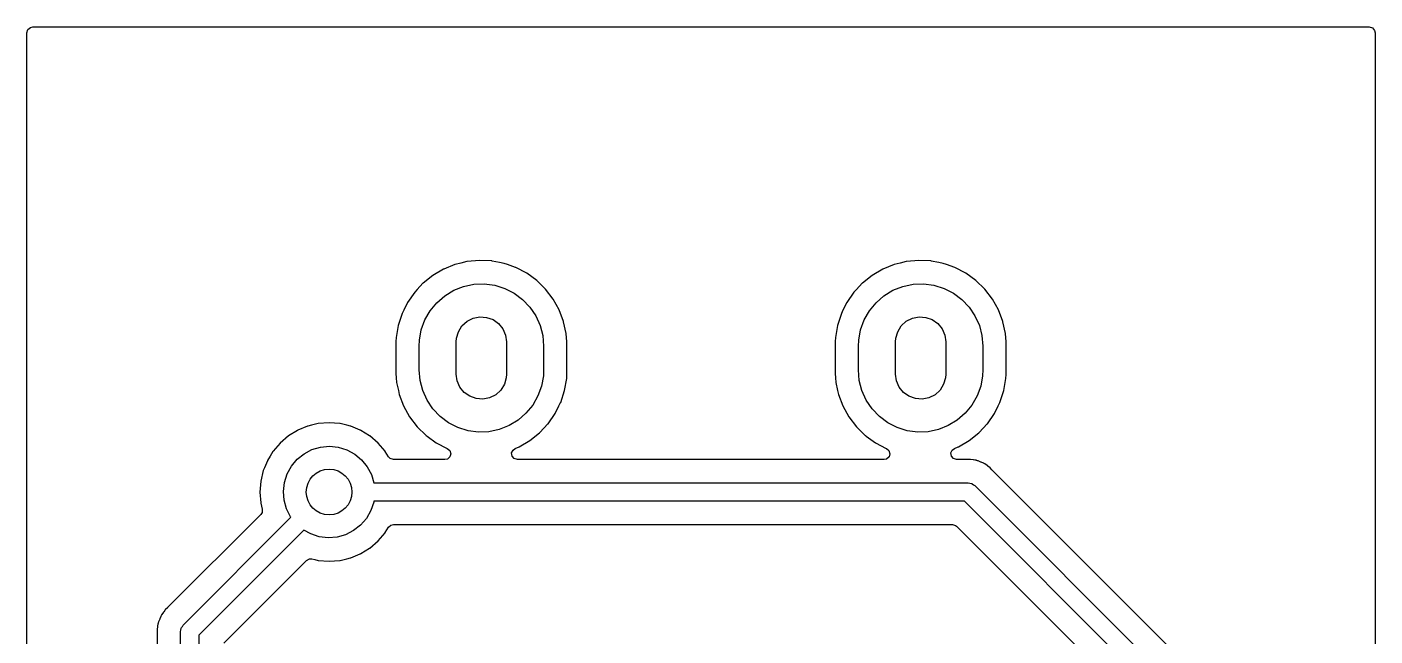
# Model space of a CAD drawing. Extents: x 87 to 116, y -228 to -39.
# Drawn here: x 86.87 to 116.33, y -51.91 to -38.61 of the extents above; entities that cross this region are included whole.
import ezdxf

# ---------------------------------------------------------------- set-up
doc = ezdxf.new("R2010")
doc.units = 0
doc.layers.add('BLACK', color=7, linetype='CONTINUOUS')

msp = doc.modelspace()

# ---------------------------------------------------------------- linework, layer by layer
at = {"layer": 'BLACK', "linetype": 'CONTINUOUS'}
for p, q in [((86.8685, -38.7345), (86.8885, -38.6664)), ((86.8685, -227.965), (86.8685, -38.7345)), ((86.8885, -38.6664), (86.9422, -38.6199)), ((86.9422, -38.6199), (86.9945, -38.6085)), ((86.9945, -38.6085), (116.206, -38.6085)), ((116.206, -38.6085), (116.274, -38.6285)), ((116.274, -38.6285), (116.32, -38.6822)), ((116.32, -38.6822), (116.331, -38.7345)), ((116.331, -38.7345), (116.331, -95.1475)), ((95.9728, -43.899), (95.7388, -44.036)), ((95.9771, -43.8973), (95.9728, -43.899)), ((96.2199, -43.7989), (95.9771, -43.8973)), ((96.2242, -43.7972), (96.2199, -43.7989)), ((96.2199, -43.7989), (96.2199, -43.7989)), ((96.3531, -43.7656), (96.2242, -43.7972)), ((96.4831, -43.7338), (96.3531, -43.7656)), ((96.4876, -43.7327), (96.4831, -43.7338)), ((96.4831, -43.7338), (96.4831, -43.7338)), ((96.7575, -43.707), (96.4876, -43.7327)), ((96.7621, -43.7072), (96.7575, -43.707)), ((97.0238, -43.7202), (96.7621, -43.7072)), ((96.7621, -43.7072), (96.7621, -43.7072)), ((97.0283, -43.7205), (97.0238, -43.7202)), ((97.0238, -43.7202), (97.0238, -43.7202)), ((97.0328, -43.7213), (97.0283, -43.7205)), ((97.1963, -43.7536), (97.0328, -43.7213)), ((97.0328, -43.7213), (97.0328, -43.7213)), ((97.2944, -43.7729), (97.1963, -43.7536)), ((97.368, -43.7989), (97.2944, -43.7729)), ((97.5457, -43.8617), (97.368, -43.7989)), ((97.5458, -43.8617), (97.5457, -43.8617)), ((97.5501, -43.8632), (97.5458, -43.8617)), ((97.79, -43.9895), (97.5501, -43.8632)), ((105.573, -43.899), (105.339, -44.036)), ((105.577, -43.8973), (105.573, -43.899)), ((105.82, -43.7989), (105.577, -43.8973)), ((105.824, -43.7972), (105.82, -43.7989)), ((105.82, -43.7989), (105.82, -43.7989)), ((105.953, -43.7656), (105.824, -43.7972)), ((106.083, -43.7338), (105.953, -43.7656)), ((106.088, -43.7327), (106.083, -43.7338)), ((106.083, -43.7338), (106.083, -43.7338)), ((106.357, -43.707), (106.088, -43.7327)), ((106.362, -43.7072), (106.357, -43.707)), ((106.624, -43.7202), (106.362, -43.7072)), ((106.362, -43.7072), (106.362, -43.7072)), ((106.628, -43.7205), (106.624, -43.7202)), ((106.624, -43.7202), (106.624, -43.7202)), ((106.633, -43.7213), (106.628, -43.7205)), ((106.796, -43.7536), (106.633, -43.7213)), ((106.633, -43.7213), (106.633, -43.7213)), ((106.894, -43.7729), (106.796, -43.7536)), ((106.968, -43.7989), (106.894, -43.7729)), ((107.146, -43.8617), (106.968, -43.7989)), ((107.15, -43.8632), (107.146, -43.8617)), ((107.146, -43.8617), (107.146, -43.8617)), ((107.39, -43.9895), (107.15, -43.8632)), ((95.7388, -44.036), (95.5271, -44.2054)), ((98.0093, -44.149), (97.79, -43.9895)), ((98.2032, -44.3386), (98.0093, -44.149)), ((105.339, -44.036), (105.127, -44.2054)), ((107.609, -44.149), (107.39, -43.9895)), ((107.803, -44.3386), (107.609, -44.149)), ((95.342, -44.4035), (95.1874, -44.6263)), ((95.3992, -44.3422), (95.342, -44.4035)), ((95.5239, -44.2087), (95.3992, -44.3422)), ((95.5271, -44.2054), (95.5239, -44.2087)), ((95.825, -44.6319), (95.9987, -44.4811)), ((95.9987, -44.4811), (96.1953, -44.3618)), ((96.1953, -44.3618), (96.4092, -44.2774)), ((96.4092, -44.2774), (96.6343, -44.2301)), ((96.6343, -44.2301), (96.8641, -44.2215)), ((96.8641, -44.2215), (97.092, -44.2517)), ((97.092, -44.2517), (97.3117, -44.3199)), ((97.3117, -44.3199), (97.5167, -44.4241)), ((97.5167, -44.4241), (97.7012, -44.5614)), ((98.3677, -44.5541), (98.2032, -44.3386)), ((104.942, -44.4035), (104.787, -44.6263)), ((104.999, -44.3422), (104.942, -44.4035)), ((105.124, -44.2087), (104.999, -44.3422)), ((105.127, -44.2054), (105.124, -44.2087)), ((105.425, -44.6319), (105.599, -44.4811)), ((105.599, -44.4811), (105.795, -44.3618)), ((105.795, -44.3618), (106.009, -44.2774)), ((106.009, -44.2774), (106.234, -44.2301)), ((106.234, -44.2301), (106.464, -44.2215)), ((106.464, -44.2215), (106.692, -44.2517)), ((106.692, -44.2517), (106.912, -44.3199)), ((106.912, -44.3199), (107.117, -44.4241)), ((107.117, -44.4241), (107.301, -44.5614)), ((107.968, -44.5541), (107.803, -44.3386)), ((95.1854, -44.6304), (95.1033, -44.7955)), ((95.1874, -44.6263), (95.1854, -44.6304)), ((95.1854, -44.6304), (95.1854, -44.6304)), ((95.6792, -44.8097), (95.825, -44.6319)), ((97.7012, -44.5614), (97.8599, -44.7278)), ((97.8599, -44.7278), (97.9883, -44.9186)), ((98.4993, -44.7912), (98.3677, -44.5541)), ((104.785, -44.6304), (104.703, -44.7955)), ((104.787, -44.6263), (104.785, -44.6304)), ((104.785, -44.6304), (104.785, -44.6304)), ((105.279, -44.8097), (105.425, -44.6319)), ((107.301, -44.5614), (107.46, -44.7278)), ((107.46, -44.7278), (107.588, -44.9186)), ((108.099, -44.7912), (107.968, -44.5541)), ((95.0666, -44.8691), (94.9822, -45.1268)), ((95.1033, -44.7955), (95.0666, -44.8691)), ((95.487, -45.2257), (95.5654, -45.0095)), ((95.5654, -45.0095), (95.6792, -44.8097)), ((96.3762, -45.1394), (96.4861, -45.0384)), ((96.4861, -45.0384), (96.6191, -44.9706)), ((96.6191, -44.9706), (96.7655, -44.9411)), ((96.7655, -44.9411), (96.9144, -44.952)), ((96.9144, -44.952), (97.0548, -45.0026)), ((97.0548, -45.0026), (97.1765, -45.0891)), ((97.9883, -44.9186), (98.0828, -45.1283)), ((98.5954, -45.0448), (98.4993, -44.7912)), ((98.5964, -45.0492), (98.5954, -45.0448)), ((98.6529, -45.3051), (98.5964, -45.0492)), ((98.5964, -45.0492), (98.5964, -45.0492)), ((104.667, -44.8691), (104.582, -45.1268)), ((104.703, -44.7955), (104.667, -44.8691)), ((105.087, -45.2257), (105.165, -45.0095)), ((105.165, -45.0095), (105.279, -44.8097)), ((105.976, -45.1394), (106.086, -45.0384)), ((106.086, -45.0384), (106.219, -44.9706)), ((106.219, -44.9706), (106.365, -44.9411)), ((106.365, -44.9411), (106.514, -44.952)), ((106.514, -44.952), (106.655, -45.0026)), ((106.655, -45.0026), (106.777, -45.0891)), ((107.588, -44.9186), (107.683, -45.1283)), ((108.195, -45.0448), (108.099, -44.7912)), ((108.196, -45.0492), (108.195, -45.0448)), ((108.253, -45.3051), (108.196, -45.0492)), ((108.196, -45.0492), (108.196, -45.0492)), ((94.9822, -45.1268), (94.9358, -45.3939)), ((95.446, -45.452), (95.487, -45.2257)), ((96.2559, -45.4097), (96.2976, -45.2663)), ((96.2976, -45.2663), (96.3762, -45.1394)), ((97.1765, -45.0891), (97.2704, -45.2051)), ((97.2704, -45.2051), (97.3297, -45.3421)), ((97.3297, -45.3421), (97.35, -45.49)), ((98.0828, -45.1283), (98.1406, -45.3509)), ((98.1406, -45.3509), (98.16, -45.58)), ((98.6539, -45.3095), (98.6529, -45.3051)), ((98.6542, -45.3141), (98.6539, -45.3095)), ((98.6663, -45.4812), (98.6542, -45.3141)), ((104.582, -45.1268), (104.536, -45.3939)), ((105.046, -45.452), (105.087, -45.2257)), ((105.856, -45.4097), (105.898, -45.2663)), ((105.898, -45.2663), (105.976, -45.1394)), ((106.777, -45.0891), (106.87, -45.2051)), ((106.87, -45.2051), (106.93, -45.3421)), ((106.93, -45.3421), (106.95, -45.49)), ((107.683, -45.1283), (107.741, -45.3509)), ((107.741, -45.3509), (107.76, -45.58)), ((108.254, -45.3095), (108.253, -45.3051)), ((108.254, -45.3141), (108.254, -45.3095)), ((108.266, -45.4812), (108.254, -45.3141)), ((94.9358, -45.3939), (94.9315, -45.4796)), ((94.9315, -45.4796), (94.9315, -46.1689)), ((95.44, -45.58), (95.446, -45.452)), ((95.44, -46.1), (95.44, -45.58)), ((96.25, -45.49), (96.2559, -45.4097)), ((96.25, -46.19), (96.25, -45.49)), ((97.35, -45.49), (97.35, -46.19)), ((98.16, -45.58), (98.16, -46.1)), ((98.6685, -45.5111), (98.6663, -45.4812)), ((98.6685, -46.2004), (98.6685, -45.5111)), ((104.536, -45.3939), (104.531, -45.4796)), ((104.531, -45.4796), (104.531, -46.1689)), ((105.04, -45.58), (105.046, -45.452)), ((105.04, -46.1), (105.04, -45.58)), ((105.85, -45.49), (105.856, -45.4097)), ((105.85, -46.19), (105.85, -45.49)), ((106.95, -45.49), (106.95, -46.19)), ((107.76, -45.58), (107.76, -46.1)), ((108.268, -45.5111), (108.266, -45.4812)), ((108.268, -46.2004), (108.268, -45.5111)), ((94.9315, -46.1689), (94.9317, -46.1712)), ((94.9317, -46.1712), (94.9317, -46.1712)), ((94.9317, -46.1712), (94.9397, -46.2822)), ((95.4594, -46.3291), (95.44, -46.1)), ((96.2703, -46.3379), (96.25, -46.19)), ((97.35, -46.19), (97.3441, -46.2703)), ((98.154, -46.228), (98.113, -46.4543)), ((98.16, -46.1), (98.154, -46.228)), ((98.6642, -46.2861), (98.6685, -46.2004)), ((104.531, -46.1689), (104.532, -46.1712)), ((104.532, -46.1712), (104.532, -46.1712)), ((104.532, -46.1712), (104.54, -46.2822)), ((105.059, -46.3291), (105.04, -46.1)), ((105.87, -46.3379), (105.85, -46.19)), ((106.95, -46.19), (106.944, -46.2703)), ((107.754, -46.228), (107.713, -46.4543)), ((107.76, -46.1), (107.754, -46.228)), ((108.264, -46.2861), (108.268, -46.2004)), ((94.9397, -46.2822), (94.9461, -46.3705)), ((94.9461, -46.3705), (94.9471, -46.3749)), ((94.9471, -46.3749), (94.9471, -46.3749)), ((94.9471, -46.3749), (94.9865, -46.5532)), ((95.5172, -46.5517), (95.4594, -46.3291)), ((96.3295, -46.4749), (96.2703, -46.3379)), ((96.4235, -46.5909), (96.3295, -46.4749)), ((97.2238, -46.5406), (97.1139, -46.6416)), ((97.3024, -46.4137), (97.2238, -46.5406)), ((97.3441, -46.2703), (97.3024, -46.4137)), ((98.113, -46.4543), (98.0346, -46.6705)), ((98.6178, -46.5532), (98.6642, -46.2861)), ((104.54, -46.2822), (104.546, -46.3705)), ((104.546, -46.3705), (104.547, -46.3749)), ((104.547, -46.3749), (104.547, -46.3749)), ((104.547, -46.3749), (104.586, -46.5532)), ((105.117, -46.5517), (105.059, -46.3291)), ((105.93, -46.4749), (105.87, -46.3379)), ((106.023, -46.5909), (105.93, -46.4749)), ((106.824, -46.5406), (106.714, -46.6416)), ((106.902, -46.4137), (106.824, -46.5406)), ((106.944, -46.2703), (106.902, -46.4137)), ((107.713, -46.4543), (107.635, -46.6705)), ((108.218, -46.5532), (108.264, -46.2861)), ((94.9865, -46.5532), (95.0046, -46.6352)), ((95.0046, -46.6352), (95.1007, -46.8888)), ((95.6117, -46.7614), (95.5172, -46.5517)), ((95.7401, -46.9522), (95.6117, -46.7614)), ((96.5452, -46.6774), (96.4235, -46.5909)), ((96.6856, -46.728), (96.5452, -46.6774)), ((96.8345, -46.7389), (96.6856, -46.728)), ((96.9809, -46.7094), (96.8345, -46.7389)), ((97.1139, -46.6416), (96.9809, -46.7094)), ((98.0346, -46.6705), (97.9208, -46.8703)), ((98.4946, -46.8888), (98.5313, -46.815)), ((98.5313, -46.815), (98.5334, -46.8109)), ((98.5313, -46.815), (98.5313, -46.815)), ((98.5334, -46.8109), (98.6178, -46.5532)), ((104.586, -46.5532), (104.605, -46.6352)), ((104.605, -46.6352), (104.701, -46.8888)), ((105.212, -46.7614), (105.117, -46.5517)), ((105.34, -46.9522), (105.212, -46.7614)), ((106.145, -46.6774), (106.023, -46.5909)), ((106.286, -46.728), (106.145, -46.6774)), ((106.435, -46.7389), (106.286, -46.728)), ((106.581, -46.7094), (106.435, -46.7389)), ((106.714, -46.6416), (106.581, -46.7094)), ((107.635, -46.6705), (107.521, -46.8703)), ((108.095, -46.8888), (108.131, -46.815)), ((108.131, -46.815), (108.133, -46.8109)), ((108.131, -46.815), (108.131, -46.815)), ((108.133, -46.8109), (108.218, -46.5532)), ((95.1007, -46.8888), (95.2323, -47.1259)), ((95.2323, -47.1259), (95.3968, -47.3414)), ((95.8988, -47.1186), (95.7401, -46.9522)), ((96.0833, -47.2559), (95.8988, -47.1186)), ((97.775, -47.0481), (97.6013, -47.1989)), ((97.9208, -46.8703), (97.775, -47.0481)), ((98.258, -47.2765), (98.4126, -47.0537)), ((98.4126, -47.0537), (98.4946, -46.8888)), ((104.701, -46.8888), (104.832, -47.1259)), ((104.832, -47.1259), (104.997, -47.3414)), ((105.499, -47.1186), (105.34, -46.9522)), ((105.683, -47.2559), (105.499, -47.1186)), ((107.375, -47.0481), (107.201, -47.1989)), ((107.521, -46.8703), (107.375, -47.0481)), ((107.858, -47.2765), (108.013, -47.0537)), ((108.013, -47.0537), (108.095, -46.8888)), ((92.7808, -47.4223), (92.5868, -47.5412)), ((92.785, -47.4198), (92.7808, -47.4223)), ((92.7896, -47.4179), (92.785, -47.4198)), ((92.9998, -47.3308), (92.7896, -47.4179)), ((92.7896, -47.4179), (92.7896, -47.4179)), ((93.0044, -47.3289), (92.9998, -47.3308)), ((92.9998, -47.3308), (92.9998, -47.3308)), ((93.0846, -47.3096), (93.0044, -47.3289)), ((93.2305, -47.2746), (93.0846, -47.3096)), ((93.2353, -47.2735), (93.2305, -47.2746)), ((93.2305, -47.2746), (93.2305, -47.2746)), ((93.472, -47.2548), (93.2353, -47.2735)), ((93.7087, -47.2735), (93.472, -47.2548)), ((93.7135, -47.2746), (93.7087, -47.2735)), ((93.8594, -47.3096), (93.7135, -47.2746)), ((93.7135, -47.2746), (93.7135, -47.2746)), ((93.9396, -47.3289), (93.8594, -47.3096)), ((93.9442, -47.3308), (93.9396, -47.3289)), ((94.1544, -47.4179), (93.9442, -47.3308)), ((93.9442, -47.3308), (93.9442, -47.3308)), ((94.159, -47.4198), (94.1544, -47.4179)), ((94.1544, -47.4179), (94.1544, -47.4179)), ((94.1632, -47.4223), (94.159, -47.4198)), ((94.3572, -47.5412), (94.1632, -47.4223)), ((95.3968, -47.3414), (95.5907, -47.531)), ((96.2883, -47.3601), (96.0833, -47.2559)), ((96.508, -47.4283), (96.2883, -47.3601)), ((96.7359, -47.4585), (96.508, -47.4283)), ((97.1908, -47.4026), (96.9657, -47.4499)), ((97.4047, -47.3182), (97.1908, -47.4026)), ((97.6013, -47.1989), (97.4047, -47.3182)), ((98.0768, -47.4705), (98.2549, -47.2798)), ((98.2549, -47.2798), (98.258, -47.2765)), ((98.2549, -47.2798), (98.2549, -47.2798)), ((104.997, -47.3414), (105.191, -47.531)), ((105.888, -47.3601), (105.683, -47.2559)), ((106.108, -47.4283), (105.888, -47.3601)), ((106.336, -47.4585), (106.108, -47.4283)), ((106.791, -47.4026), (106.566, -47.4499)), ((107.005, -47.3182), (106.791, -47.4026)), ((107.201, -47.1989), (107.005, -47.3182)), ((107.677, -47.4705), (107.855, -47.2798)), ((107.855, -47.2798), (107.858, -47.2765)), ((107.855, -47.2798), (107.855, -47.2798)), ((92.402, -47.698), (92.2478, -47.8786)), ((92.5826, -47.5438), (92.402, -47.698)), ((92.5868, -47.5412), (92.5826, -47.5438)), ((92.5868, -47.5412), (92.5868, -47.5412)), ((94.3614, -47.5438), (94.3572, -47.5412)), ((94.3572, -47.5412), (94.3572, -47.5412)), ((94.542, -47.698), (94.3614, -47.5438)), ((94.6962, -47.8786), (94.542, -47.698)), ((95.5907, -47.531), (95.5944, -47.5337)), ((95.5944, -47.5337), (95.5944, -47.5337)), ((95.5944, -47.5337), (95.6128, -47.547)), ((95.6128, -47.547), (95.81, -47.6905)), ((95.81, -47.6905), (96.0499, -47.8168)), ((96.9657, -47.4499), (96.7359, -47.4585)), ((97.6272, -47.781), (97.8612, -47.644)), ((97.8612, -47.644), (98.0729, -47.4746)), ((98.0729, -47.4746), (98.0768, -47.4705)), ((105.191, -47.531), (105.194, -47.5337)), ((105.194, -47.5337), (105.194, -47.5337)), ((105.194, -47.5337), (105.213, -47.547)), ((105.213, -47.547), (105.41, -47.6905)), ((105.41, -47.6905), (105.65, -47.8168)), ((106.566, -47.4499), (106.336, -47.4585)), ((107.227, -47.781), (107.461, -47.644)), ((107.461, -47.644), (107.673, -47.4746)), ((107.673, -47.4746), (107.677, -47.4705)), ((92.1821, -47.9858), (92.1238, -48.081)), ((92.2452, -47.8828), (92.1821, -47.9858)), ((92.2478, -47.8786), (92.2452, -47.8828)), ((92.2452, -47.8828), (92.2452, -47.8828)), ((92.7723, -48.0535), (92.9244, -47.9312)), ((92.9244, -47.9312), (93.0974, -47.8408)), ((93.0974, -47.8408), (93.2846, -47.7857)), ((93.2846, -47.7857), (93.479, -47.768)), ((93.479, -47.768), (93.6731, -47.7884)), ((93.6731, -47.7884), (93.8595, -47.8461)), ((93.8595, -47.8461), (94.0312, -47.939)), ((94.0312, -47.939), (94.1816, -48.0634)), ((94.6988, -47.8828), (94.6962, -47.8786)), ((94.7702, -47.9993), (94.6988, -47.8828)), ((94.6988, -47.8828), (94.6988, -47.8828)), ((94.8095, -48.0395), (94.7702, -47.9993)), ((96.0499, -47.8168), (96.0537, -47.8181)), ((96.0537, -47.8181), (96.108, -47.8636)), ((96.1103, -47.9999), (96.0574, -48.0472)), ((96.108, -47.8636), (96.1291, -47.9314)), ((96.1291, -47.9314), (96.1103, -47.9999)), ((97.4616, -47.9156), (97.4911, -47.851)), ((97.4717, -47.9858), (97.4616, -47.9156)), ((97.5182, -48.0395), (97.4717, -47.9858)), ((97.4911, -47.851), (97.539, -47.8167)), ((97.539, -47.8167), (97.6229, -47.7827)), ((97.6229, -47.7827), (97.6272, -47.781)), ((97.6229, -47.7827), (97.6229, -47.7827)), ((105.65, -47.8168), (105.654, -47.8181)), ((105.654, -47.8181), (105.708, -47.8636)), ((105.71, -47.9999), (105.657, -48.0472)), ((105.708, -47.8636), (105.729, -47.9314)), ((105.729, -47.9314), (105.71, -47.9999)), ((107.062, -47.9156), (107.091, -47.851)), ((107.072, -47.9858), (107.062, -47.9156)), ((107.118, -48.0395), (107.072, -47.9858)), ((107.091, -47.851), (107.139, -47.8167)), ((107.139, -47.8167), (107.223, -47.7827)), ((107.223, -47.7827), (107.227, -47.781)), ((107.223, -47.7827), (107.223, -47.7827)), ((92.0329, -48.3004), (91.9775, -48.5313)), ((92.0565, -48.2433), (92.0329, -48.3004)), ((92.1219, -48.0856), (92.0565, -48.2433)), ((92.1238, -48.081), (92.1219, -48.0856)), ((92.1219, -48.0856), (92.1219, -48.0856)), ((92.5529, -48.3741), (92.6469, -48.203)), ((92.6469, -48.203), (92.7723, -48.0535)), ((94.1816, -48.0634), (94.3049, -48.2146)), ((94.3049, -48.2146), (94.3965, -48.3869)), ((94.8776, -48.0595), (94.8095, -48.0395)), ((96.0032, -48.0595), (94.8776, -48.0595)), ((96.0574, -48.0472), (96.0032, -48.0595)), ((97.5863, -48.0595), (97.5182, -48.0395)), ((105.603, -48.0595), (97.5863, -48.0595)), ((105.657, -48.0472), (105.603, -48.0595)), ((107.186, -48.0595), (107.118, -48.0395)), ((107.417, -48.0595), (107.186, -48.0595)), ((107.425, -48.0593), (107.417, -48.0595)), ((107.479, -48.0561), (107.425, -48.0593)), ((107.487, -48.0557), (107.479, -48.0561)), ((107.479, -48.0561), (107.479, -48.0561)), ((107.55, -48.0673), (107.487, -48.0557)), ((107.556, -48.0684), (107.55, -48.0673)), ((107.582, -48.0718), (107.556, -48.0684)), ((107.612, -48.0757), (107.582, -48.0718)), ((107.619, -48.0767), (107.612, -48.0757)), ((107.612, -48.0757), (107.612, -48.0757)), ((107.627, -48.0795), (107.619, -48.0767)), ((107.629, -48.0801), (107.627, -48.0795)), ((107.645, -48.0848), (107.629, -48.0801)), ((107.648, -48.0856), (107.645, -48.0848)), ((107.655, -48.087), (107.648, -48.0856)), ((107.714, -48.1132), (107.655, -48.087)), ((107.72, -48.1158), (107.714, -48.1132)), ((107.772, -48.1362), (107.72, -48.1158)), ((107.779, -48.139), (107.772, -48.1362)), ((107.772, -48.1362), (107.772, -48.1362)), ((107.785, -48.1434), (107.779, -48.139)), ((107.788, -48.1446), (107.785, -48.1434)), ((107.803, -48.153), (107.788, -48.1446)), ((107.805, -48.1544), (107.803, -48.153)), ((107.812, -48.1575), (107.805, -48.1544)), ((107.818, -48.1622), (107.812, -48.1575)), ((107.862, -48.1969), (107.818, -48.1622)), ((107.867, -48.2009), (107.862, -48.1969)), ((107.92, -48.2376), (107.867, -48.2009)), ((107.957, -48.2808), (107.92, -48.2376)), ((107.958, -48.2812), (107.957, -48.2808)), ((107.963, -48.2875), (107.958, -48.2812)), ((114.946, -55.2701), (107.963, -48.2875)), ((91.9775, -48.5313), (91.9588, -48.768)), ((92.4721, -48.754), (92.4939, -48.5601)), ((92.4939, -48.5601), (92.5529, -48.3741)), ((94.3965, -48.3869), (94.4512, -48.568)), ((94.4512, -48.568), (107.442, -48.568)), ((107.442, -48.568), (107.475, -48.5755)), ((107.475, -48.5755), (107.508, -48.5792)), ((107.508, -48.5792), (107.518, -48.5854)), ((107.518, -48.5854), (107.529, -48.5879)), ((107.529, -48.5879), (107.555, -48.6088)), ((107.555, -48.6088), (107.583, -48.6266)), ((91.9588, -48.768), (91.9775, -49.0047)), ((92.4884, -48.9485), (92.4721, -48.754)), ((107.583, -48.6266), (114.604, -55.6473)), ((91.9775, -49.0047), (91.9786, -49.0095)), ((91.9786, -49.0095), (91.9786, -49.0095)), ((91.9786, -49.0095), (92.0105, -49.1424)), ((92.0105, -49.1424), (92.007, -49.2133)), ((92.5422, -49.1361), (92.4884, -48.9485)), ((92.6314, -49.3097), (92.5422, -49.1361)), ((94.3855, -49.1747), (94.2891, -49.3444)), ((94.4471, -48.9895), (94.3855, -49.1747)), ((94.4499, -48.968), (94.4471, -48.9895)), ((107.359, -48.968), (94.4499, -48.968)), ((114.262, -55.8713), (107.359, -48.968)), ((91.9771, -49.2609), (89.9435, -51.2946)), ((90.2826, -51.6746), (92.6385, -49.3186)), ((92.007, -49.2133), (91.9771, -49.2609)), ((92.6385, -49.3186), (92.6314, -49.3097)), ((94.1616, -49.4922), (94.0078, -49.6123)), ((94.2891, -49.3444), (94.1616, -49.4922)), ((94.7702, -49.5367), (94.8228, -49.489)), ((94.8228, -49.489), (94.8776, -49.4765)), ((94.8776, -49.4765), (107.096, -49.4765)), ((107.096, -49.4765), (107.164, -49.4965)), ((107.164, -49.4965), (107.185, -49.5134)), ((92.9221, -49.6008), (90.624, -51.8988)), ((93.0717, -49.6844), (92.9221, -49.6008)), ((93.2573, -49.7447), (93.0717, -49.6844)), ((93.4511, -49.7678), (93.2573, -49.7447)), ((93.6456, -49.7528), (93.4511, -49.7678)), ((93.8336, -49.7003), (93.6456, -49.7528)), ((94.0078, -49.6123), (93.8336, -49.7003)), ((94.542, -49.838), (94.6962, -49.6574)), ((94.6962, -49.6574), (94.6988, -49.6532)), ((94.6988, -49.6532), (94.7702, -49.5367)), ((94.6988, -49.6532), (94.6988, -49.6532)), ((107.185, -49.5134), (113.717, -56.0451)), ((94.1632, -50.1137), (94.3572, -49.9948)), ((94.3572, -49.9948), (94.3614, -49.9922)), ((94.3572, -49.9948), (94.3572, -49.9948)), ((94.3614, -49.9922), (94.542, -49.838)), ((91.1694, -52.0726), (92.9791, -50.2629)), ((92.9791, -50.2629), (93.0414, -50.2289)), ((93.0414, -50.2289), (93.0976, -50.2295)), ((93.0976, -50.2295), (93.1594, -50.2443)), ((93.1594, -50.2443), (93.2305, -50.2614)), ((93.2305, -50.2614), (93.2305, -50.2614)), ((93.2305, -50.2614), (93.2353, -50.2625)), ((93.2353, -50.2625), (93.472, -50.2812)), ((93.472, -50.2812), (93.7087, -50.2625)), ((93.7087, -50.2625), (93.7135, -50.2614)), ((93.7135, -50.2614), (93.8594, -50.2264)), ((93.7135, -50.2614), (93.7135, -50.2614)), ((93.8594, -50.2264), (93.9396, -50.2071)), ((93.9396, -50.2071), (93.9442, -50.2052)), ((93.9442, -50.2052), (94.1544, -50.1181)), ((94.1544, -50.1181), (94.159, -50.1162)), ((94.1544, -50.1181), (94.1544, -50.1181)), ((94.159, -50.1162), (94.1632, -50.1137)), ((89.7692, -51.5443), (89.743, -51.6026)), ((89.7718, -51.5383), (89.7692, -51.5443)), ((89.7922, -51.4858), (89.7718, -51.5383)), ((89.795, -51.4787), (89.7922, -51.4858)), ((89.7922, -51.4858), (89.7922, -51.4858)), ((89.7994, -51.4725), (89.795, -51.4787)), ((89.8006, -51.4702), (89.7994, -51.4725)), ((89.809, -51.4555), (89.8006, -51.4702)), ((89.8104, -51.4532), (89.809, -51.4555)), ((89.8135, -51.4463), (89.8104, -51.4532)), ((89.8529, -51.396), (89.8135, -51.4463)), ((89.8569, -51.3907), (89.8529, -51.396)), ((89.8892, -51.3447), (89.8569, -51.3907)), ((89.8936, -51.3384), (89.8892, -51.3447)), ((89.9372, -51.3004), (89.8936, -51.3384)), ((89.9435, -51.2946), (89.9372, -51.3004)), ((89.7233, -51.7084), (89.7117, -51.7712)), ((89.7117, -51.7712), (89.7121, -51.7788)), ((89.7121, -51.7788), (89.7121, -51.7788)), ((89.7121, -51.7788), (89.7153, -51.8334)), ((89.7153, -51.8334), (89.7155, -51.8406)), ((89.7155, -51.8406), (89.7155, -52.4483)), ((89.7244, -51.7019), (89.7233, -51.7084)), ((89.7317, -51.646), (89.7244, -51.7019)), ((89.7327, -51.6385), (89.7317, -51.646)), ((89.7317, -51.646), (89.7317, -51.646)), ((89.7355, -51.6314), (89.7327, -51.6385)), ((89.7361, -51.6288), (89.7355, -51.6314)), ((89.7408, -51.6126), (89.7361, -51.6288)), ((89.7416, -51.61), (89.7408, -51.6126)), ((89.743, -51.6026), (89.7416, -51.61)), ((90.224, -51.8157), (90.2315, -51.7831)), ((90.224, -58.8), (90.224, -51.8157)), ((90.2315, -51.7831), (90.2352, -51.7499)), ((90.2352, -51.7499), (90.2414, -51.7402)), ((90.2414, -51.7402), (90.2439, -51.729)), ((90.2439, -51.729), (90.2648, -51.7029)), ((90.2648, -51.7029), (90.2826, -51.6746)), ((90.624, -51.8988), (90.624, -58.7172))]:
    msp.add_line(p, q, dxfattribs=at)
at = {"layer": 'BLACK'}
msp.add_circle((93.472, -48.768), 0.5, dxfattribs=at)

doc.saveas('drawing.dxf')
